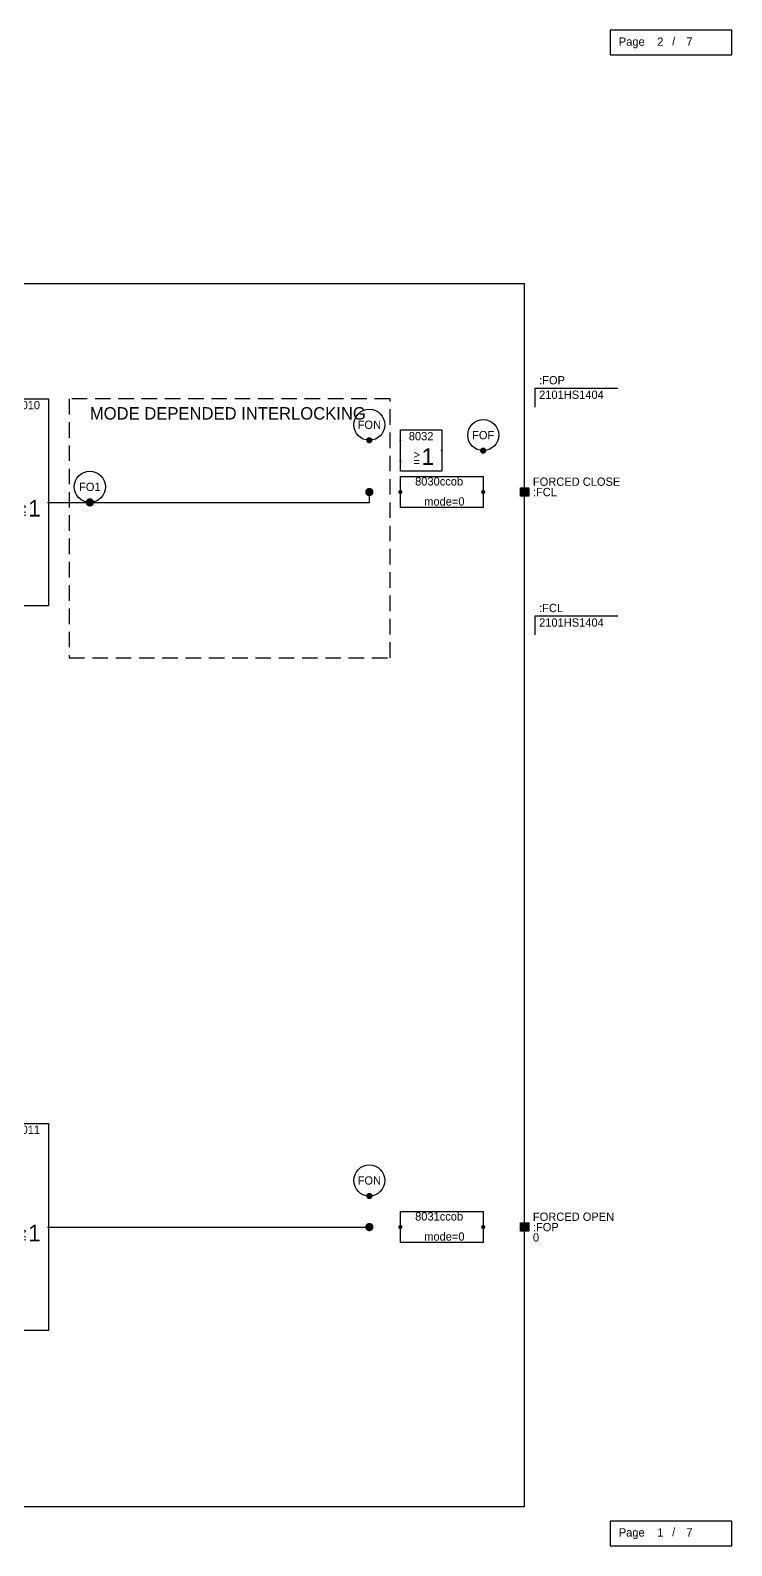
# Model space of a CAD drawing. Extents: x 0 to 2880, y 21 to 2078.
# Drawn here: x 621 to 960, y 21 to 753 of the extents above; entities that cross this region are included whole.
import ezdxf
from ezdxf.enums import TextEntityAlignment as Align

# ---------------------------------------------------------------- set-up
doc = ezdxf.new("R2010")
doc.units = 0
doc.header["$LTSCALE"] = 15
doc.header["$MEASUREMENT"] = 0
doc.linetypes.add('DASHED', pattern=[0.75, 0.5, -0.25])
doc.layers.get('0').update_dxf_attribs({"linetype": 'CONTINUOUS'})
for name, color, linetype in [('1', 7, 'CONTINUOUS'), ('1_COM', 7, 'CONTINUOUS'), ('2', 7, 'CONTINUOUS'), ('CROSSREF', 7, 'CONTINUOUS')]:
    doc.layers.add(name, color=color, linetype=linetype)
doc.styles.add('MONOTXT', font='MetsoMono.ttf')
doc.styles.get("Standard").update_dxf_attribs({"font": 'MetsoMono.ttf'})
doc.styles.add('TXT', font='MetsoMono.ttf')

# ---------------------------------------------------------------- blocks, each defined once
blk = doc.blocks.new('-SADMIN')
blk.add_lwpolyline([(1.28, 33), (1.28, 21.12), (60.01, 21.12), (60.01, 33), (1.28, 33)])
at = {"color": 7, "style": 'TXT'}
blk.add_text('Page', height=4, dxfattribs=at).set_placement((5.5, 25.54))
blk.add_text('/', height=4).set_placement((31.25, 25.72))
at = {"color": 7}
for tag, p in [('$PAGE_NO', (24.05, 25.52)), ('$PAGE_TOTAL', (38.1, 25.54))]:
    blk.add_attdef(tag, p, '', height=4, dxfattribs=at)
at = {"color": 7, "style": 'TXT', "flags": 1}
blk.add_attdef('$PAGE_CURR', (21.19, 20.01), '', height=4, dxfattribs=at)
at = {"color": 7, "flags": 1}
blk.add_attdef('$PAGE_SIZE', (21.19, 14.96), '', height=4, dxfattribs=at)
blk = doc.blocks.new('-OPBIN')
at = {"color": 7}
blk.add_lwpolyline([(-2, 2), (2, 2), (2, -2), (-2, -2)], close=True, dxfattribs=at)
blk.add_solid([(-1.95, 1.95), (1.95, 1.95), (-1.95, -1.95), (1.95, -1.95)], dxfattribs=at)
at = {"color": 7, "style": 'TXT'}
for tag, p, flags in [('$TYPE', (4, 8), 3), ('$CP', (0, -1.6), 2)]:
    blk.add_attdef(tag, p, '', height=4, dxfattribs=dict(at, flags=flags))
for tag, p in [('$COMMENT', (4, 3)), ('$NAME', (4, -2)), ('$VALUE', (4, -7))]:
    blk.add_attdef(tag, p, '', height=4, dxfattribs=at)
blk = doc.blocks.new('-FADMINM')
for p, q in [((202.95, 619.01), (277.95, 619.01)), ((202.95, 607.01), (277.95, 607.01))]:
    blk.add_line(p, q)
for points in [[(99.92, 594.29), (278.21, 594.29), (278.21, 630.5)], [(202.95, 594.27), (202.95, 631.01)]]:
    blk.add_lwpolyline(points)
at = {"color": 7}
blk.add_lwpolyline([(100, 40), (860, 40), (860, 630.5), (100, 630.5)], close=True, dxfattribs=at)
for s, p in [('Name', (106.95, 622.01)), ('Package', (207.95, 622.01)), ('Execution', (207.95, 610.01)), ('ms', (268.6, 609.51)), ('Order', (207.95, 598.01))]:
    blk.add_text(s, height=4).set_placement(p)
for tag, p in [('$DESTINATION', (248.61, 621.58)), ('$NAME', (107.28, 613.9)), ('$EXECUTION', (241.35, 609.39)), ('$ORDINAL', (241.35, 597.39))]:
    blk.add_attdef(tag, p, '', height=5)
blk = doc.blocks.new('-LABELD')
at = {"const_width": 1.5}
blk.add_lwpolyline([(0, -0.75, 1), (0, 0.75, 1)], format="xyb", close=True, dxfattribs=at)
blk.add_circle((0, 7.5), 7.5)
blk.add_attdef('$NAME', text='', height=4).set_placement((0, 7.5), align=Align.MIDDLE)
at = {"color": 7}
for tag, p in [('$COMMENT1', (9.85, 8.16)), ('$COMMENT2', (9.85, 2.32))]:
    blk.add_attdef(tag, p, '', height=4, dxfattribs=at)
at = {"flags": 2}
blk.add_attdef('$CP', (0, 0), '', height=2.5, dxfattribs=at)
blk = doc.blocks.new('CCOB_SMALL')
at = {"color": 7}
blk.add_lwpolyline([(0, 7.5), (40, 7.5), (40, -7.5), (0, -7.5)], close=True, dxfattribs=at)
at = {"color": 7, "const_width": 1}
for points in [[(-0.5, 0, 1), (0.5, 0, 1)], [(39.5, 0, 1), (40.5, 0, 1)]]:
    blk.add_lwpolyline(points, format="xyb", close=True, dxfattribs=at)
at = {"color": 7}
blk.add_text('ccob', height=4, dxfattribs=at).set_placement((19, 3.15))
blk.add_text('mode=', height=4, dxfattribs=at).set_placement((28, -6.55), align=Align.RIGHT)
blk.add_attdef('$ORDER', text='', height=4, dxfattribs=at).set_placement((19, 3.15), align=Align.RIGHT)
for tag, p, flags in [('$NAME', (15, 7.5), 3), ('IN<', (2, -1.5), 2), ('CND<', (0, -15), 1), ('FMASK=', (0, -20), 1)]:
    blk.add_attdef(tag, p, '', height=4, dxfattribs=dict(at, flags=flags))
at = {"color": 7, "flags": 2}
blk.add_attdef('OUT>', text='', height=4, dxfattribs=at).set_placement((38, -1.5), align=Align.RIGHT)
at = {"color": 7}
blk.add_attdef('MODE=', (28, -6.55), '', height=4, dxfattribs=at)
blk = doc.blocks.new('-LOO10L')
at = {"color": 7, "const_width": 0.5}
for points in [[(-0.25, 0, 1), (0.25, 0, 1)], [(-0.25, -10, 1), (0.25, -10, 1)], [(-0.25, -20, 1), (0.25, -20, 1)], [(-0.25, -30, 1), (0.25, -30, 1)], [(-0.25, -40, 1), (0.25, -40, 1)], [(-0.25, -50, 1), (0.25, -50, 1)], [(19.75, -45, 1), (20.25, -45, 1)], [(-0.25, -60, 1), (0.25, -60, 1)], [(-0.25, -70, 1), (0.25, -70, 1)], [(-0.25, -80, 1), (0.25, -80, 1)], [(-0.25, -90, 1), (0.25, -90, 1)]]:
    blk.add_lwpolyline(points, format="xyb", close=True, dxfattribs=at)
blk.add_lwpolyline([(0, 5), (20, 5), (20, -95), (0, -95), (0, 5)])
at = {"color": 7}
for s, height, p in [('1', 8, (10.28, -51.87)), ('>', 4, (6.32, -48.93)), ('=', 4, (6.32, -52.36))]:
    blk.add_text(s, height=height, dxfattribs=at).set_placement(p)
for tag, p in [('NOTA', (-5.6, -3)), ('NOTB', (-5.6, -13)), ('NOTC', (-5.6, -23)), ('NOTD', (-5.6, -33)), ('NOTE', (-5.6, -43)), ('NOTF', (-5.6, -53)), ('NOTO', (20, -48)), ('NOTG', (-5.6, -63)), ('NOTH', (-5.6, -73)), ('NOTI', (-5.6, -83)), ('NOTJ', (-5.6, -93))]:
    blk.add_attdef(tag, p, '', height=9)
for tag, p, height, flags in [('A<BIN', (-1.91, -1.95), 4, 2), ('B<BIN', (-1.91, -11.95), 4, 2), ('C<BIN', (-1.91, -21.77), 4, 2), ('D<BIN', (-1.91, -31.77), 4, 2), ('E<BIN', (-1.91, -41.77), 4, 2), ('F<BIN', (-1.91, -51.95), 4, 2), ('G<BIN', (-1.91, -61.95), 4, 2), ('H<BIN', (-1.91, -71.77), 4, 2), ('I<BIN', (-1.91, -81.77), 4, 2), ('J<BIN', (-1.91, -91.77), 4, 2), ('$&F-ROW1', (6.29, -93.8), 1, 3)]:
    blk.add_attdef(tag, p, '', height=height, dxfattribs=dict(at, flags=flags))
blk.add_attdef('$ORDER', text='', height=4).set_placement((10, 0), align=Align.CENTER)
at = {"color": 7, "flags": 2}
blk.add_attdef('O>BIN', text='', height=4, dxfattribs=at).set_placement((16.01, -46.95), align=Align.RIGHT)
at = {"flags": 3}
blk.add_attdef('$NAME', (0.75, -46.53), '', height=4, dxfattribs=at)
blk = doc.blocks.new('-LOO2L')
at = {"color": 7, "const_width": 0.5}
for points in [[(-0.25, 0, 1), (0.25, 0, 1)], [(19.75, -5, 1), (20.25, -5, 1)], [(-0.25, -10, 1), (0.25, -10, 1)]]:
    blk.add_lwpolyline(points, format="xyb", close=True, dxfattribs=at)
blk.add_lwpolyline([(0, 5), (20, 5), (20, -15), (0, -15), (0, 5)])
at = {"color": 7}
for s, height, p in [('>', 4, (6.32, -8.93)), ('1', 8, (10.28, -11.87)), ('=', 4, (6.32, -12.36))]:
    blk.add_text(s, height=height, dxfattribs=at).set_placement(p)
for tag, p in [('NOTA', (-5.6, -3)), ('NOTO', (20, -8)), ('NOTB', (-5.6, -13))]:
    blk.add_attdef(tag, p, '', height=9)
for tag, p, height, flags in [('A<BIN', (-1.91, -1.95), 4, 2), ('B<BIN', (-1.91, -11.77), 4, 2), ('$&F-ROW1', (6.29, -13.8), 1, 3)]:
    blk.add_attdef(tag, p, '', height=height, dxfattribs=dict(at, flags=flags))
blk.add_attdef('$ORDER', text='', height=4).set_placement((10, 0), align=Align.CENTER)
at = {"color": 7, "flags": 2}
blk.add_attdef('O>BIN', text='', height=4, dxfattribs=at).set_placement((16.01, -6.95), align=Align.RIGHT)
at = {"flags": 3}
blk.add_attdef('$NAME', (0.75, -6.53), '', height=4, dxfattribs=at)
blk = doc.blocks.new('--ED_82E302')
at = {"layer": 'CROSSREF', "color": 7}
blk.add_lwpolyline([(40, -10), (0, -10), (0, -19)], dxfattribs=at)
at = {"layer": 'CROSSREF', "color": 7, "style": 'MONOTXT'}
for s, p in [(':FOP', (2, -8)), ('2101HS1404', (2, -15))]:
    blk.add_text(s, height=4, dxfattribs=at).set_placement(p)
blk = doc.blocks.new('--ED_82E3FE')
at = {"layer": 'CROSSREF', "color": 7}
blk.add_lwpolyline([(40, -10), (0, -10), (0, -19)], dxfattribs=at)
at = {"layer": 'CROSSREF', "color": 7, "style": 'MONOTXT'}
for s, p in [(':FCL', (2, -8)), ('2101HS1404', (2, -15))]:
    blk.add_text(s, height=4, dxfattribs=at).set_placement(p)

msp = doc.modelspace()

# ---------------------------------------------------------------- linework, layer by layer
at = {"layer": '1', "color": 7}
for points in [[(785, 555, 0, 0, 0), (795, 555, 0, 0, 0), (795, 555, 5, 0, 0), (800, 555, 0, 0, 0)], [(820, 550, 0, 0, 0), (835, 550, 0, 0, 0), (835, 550, 5, 0, 0), (840, 550, 0, 0, 0)], [(785, 530, 0, 0, 0), (785, 545, 0, 0, 0), (795, 545, 0, 0, 0), (795, 545, 5, 0, 0), (800, 545, 0, 0, 0)], [(785, 530, 0, 0, 0), (795, 530, 0, 0, 0), (795, 530, 5, 0, 0), (800, 530, 0, 0, 0)], [(840, 530, 0, 0, 0), (855, 530, 0, 0, 0), (855, 530, 5, 0, 0), (860, 530, 0, 0, 0)], [(785, 175, 0, 0, 0), (785, 185, 0, 0, 0), (785, 185, 5, 0, 0), (785, 190, 0, 0, 0)], [(785, 175, 0, 0, 0), (795, 175, 0, 0, 0), (795, 175, 5, 0, 0), (800, 175, 0, 0, 0)], [(840, 175, 0, 0, 0), (855, 175, 0, 0, 0), (855, 175, 5, 0, 0), (860, 175, 0, 0, 0)]]:
    msp.add_lwpolyline(points, format="xyseb", dxfattribs=at)
at = {"layer": '1', "color": 7, "const_width": 2}
for points in [[(649, 525, 1), (651, 525, 1)], [(784, 530, 1), (786, 530, 1)], [(784, 175, 1), (786, 175, 1)]]:
    msp.add_lwpolyline(points, format="xyb", close=True, dxfattribs=at)
at = {"layer": '1', "color": 7}
for points in [[(650, 525), (785, 525), (785, 530)], [(630, 525), (650, 525)], [(630, 175), (785, 175)]]:
    msp.add_lwpolyline(points, dxfattribs=at)
at = {"layer": '1_COM', "color": 5, "linetype": 'DASHED'}
msp.add_lwpolyline([(640, 575), (640, 450), (795, 450), (795, 575)], close=True, dxfattribs=at)

# ---------------------------------------------------------------- block references
at = {"layer": '1', "color": 7}
ref = msp.add_blockref('-FADMINM', (0, 0), dxfattribs=at)
ref.add_attrib('$NAME', 'pr:2101HS1404L.F', (107.28, 613.9), dxfattribs={"height": 5})
ref.add_attrib('$DESTINATION', 'BP19', (248.61, 621.58), dxfattribs={"height": 5})
ref.add_attrib('$EXECUTION', '500', (241.35, 609.39), dxfattribs={"height": 5})
ref.add_attrib('$ORDINAL', '85', (241.35, 597.39), dxfattribs={"height": 5})
for name, p in [('--ED_82E302', (865, 590)), ('--ED_82E3FE', (865, 480))]:
    msp.add_blockref(name, p, dxfattribs=at)
ref = msp.add_blockref('-LOO10L', (610, 570), dxfattribs=at)
ref.add_attrib('$ORDER', '8010', dxfattribs={"height": 4}).set_placement((620, 570), align=Align.CENTER)
ref = msp.add_blockref('-LABELD', (785, 555), dxfattribs=at)
ref.add_attrib('$NAME', 'FON', dxfattribs={"height": 4}).set_placement((785, 562.5), align=Align.MIDDLE)
ref = msp.add_blockref('-LABELD', (840, 550), dxfattribs=at)
ref.add_attrib('$NAME', 'FOF', dxfattribs={"height": 4}).set_placement((840, 557.5), align=Align.MIDDLE)
ref = msp.add_blockref('-LOO2L', (800, 555), dxfattribs=at)
ref.add_attrib('$ORDER', '8032', dxfattribs={"height": 4}).set_placement((810, 555), align=Align.CENTER)
ref = msp.add_blockref('-LABELD', (650, 525), dxfattribs=at)
ref.add_attrib('$NAME', 'FO1', dxfattribs={"height": 4}).set_placement((650, 532.5), align=Align.MIDDLE)
ref = msp.add_blockref('CCOB_SMALL', (800, 530), dxfattribs=at)
ref.add_attrib('$ORDER', '8030', dxfattribs={"color": 7, "height": 4}).set_placement((819, 533.15), align=Align.RIGHT)
ref.add_attrib('MODE=', '0', (828, 523.45), dxfattribs={"color": 7, "height": 4})
ref = msp.add_blockref('-OPBIN', (860, 530), dxfattribs=at)
ref.add_attrib('$NAME', ':FCL', (864, 528), dxfattribs={"color": 7, "height": 4, "style": 'TXT'})
ref.add_attrib('$COMMENT', 'FORCED CLOSE', (864, 533), dxfattribs={"color": 7, "height": 4, "style": 'TXT'})
ref = msp.add_blockref('-LOO10L', (610, 220), dxfattribs=at)
ref.add_attrib('$ORDER', '8011', dxfattribs={"height": 4}).set_placement((620, 220), align=Align.CENTER)
ref = msp.add_blockref('-LABELD', (785, 190), dxfattribs=at)
ref.add_attrib('$NAME', 'FON', dxfattribs={"height": 4}).set_placement((785, 197.5), align=Align.MIDDLE)
ref = msp.add_blockref('CCOB_SMALL', (800, 175), dxfattribs=at)
ref.add_attrib('$ORDER', '8031', dxfattribs={"color": 7, "height": 4}).set_placement((819, 178.15), align=Align.RIGHT)
ref.add_attrib('MODE=', '0', (828, 168.45), dxfattribs={"color": 7, "height": 4})
ref = msp.add_blockref('-OPBIN', (860, 175), dxfattribs=at)
ref.add_attrib('$NAME', ':FOP', (864, 173), dxfattribs={"color": 7, "height": 4, "style": 'TXT'})
ref.add_attrib('$COMMENT', 'FORCED OPEN', (864, 178), dxfattribs={"color": 7, "height": 4, "style": 'TXT'})
ref.add_attrib('$VALUE', '0', (864, 168), dxfattribs={"color": 7, "height": 4, "style": 'TXT'})
ref = msp.add_blockref('-SADMIN', (900, 0), dxfattribs=at)
ref.add_attrib('$PAGE_NO', '1', (924.05, 25.52), dxfattribs={"color": 7, "height": 4})
ref.add_attrib('$PAGE_TOTAL', '7', (938.1, 25.54), dxfattribs={"color": 7, "height": 4})
at = {"layer": '2', "color": 7}
ref = msp.add_blockref('-SADMIN', (900, 720), dxfattribs=at)
ref.add_attrib('$PAGE_NO', '2', (924.05, 745.52), dxfattribs={"color": 7, "height": 4})
ref.add_attrib('$PAGE_TOTAL', '7', (938.1, 745.54), dxfattribs={"color": 7, "height": 4})

# ---------------------------------------------------------------- texts
at = {"layer": '1_COM', "color": 5, "style": 'MONOTXT'}
msp.add_text('MODE DEPENDED INTERLOCKING', height=6, dxfattribs=at).set_placement((650, 565))

doc.saveas('drawing.dxf')
